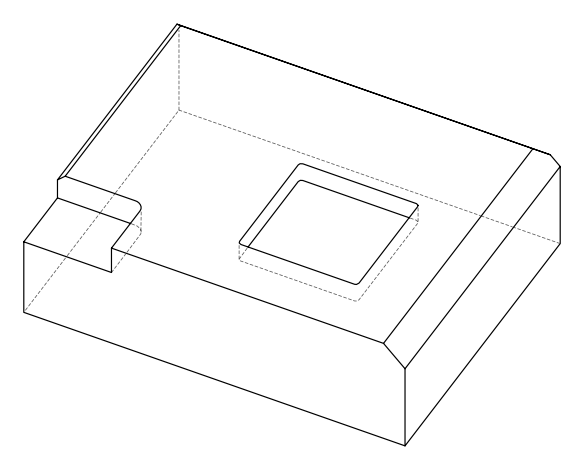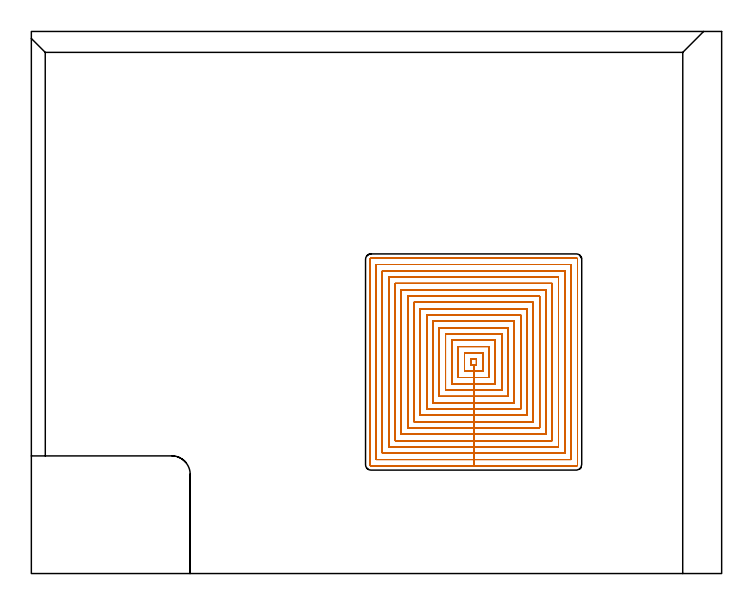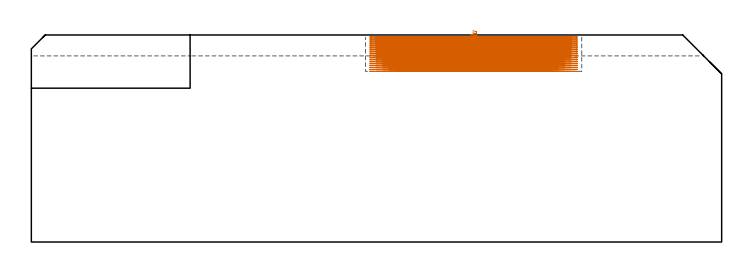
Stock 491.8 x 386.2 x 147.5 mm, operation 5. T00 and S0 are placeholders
(PLAN: 5 operations, 2 tool changes, 266.8 min)
(1 AREA_MILL | FG_CHAMFER_SURFACE | UGT0205_001 | 22.7 min | 53816 mm3)
(2 AREA_MILL_1 | FG_CHAMFER_SURFACE_1 | UGT0205_001 | 9.58 min | 14532 mm3)
(3 AREA_MILL_2 | FG_CHAMFER_SURFACE_2 | UGT0205_001 | 31.03 min | 146417 mm3)
(4 MILL_CORNER_NOTCH_RECTANGULAR | CORNER_NOTCH_RECTANGULAR | UGT0201_094 | Follow Part, ap 5, ae 75% | 13.55 min | 357563 mm3)
(5 MILL_RECTANGULAR_POCKET | POCKET_RECTANGULAR_STRAIGHT | NXT0201_008 | Follow Part, ap 1.5, ae 75% | 189.99 min | 614032 mm3)
(TOOL UGT0205_001 | Chamfer Mill 20 x 3 x 45 deg. | D20 FL50 Z2)
(TOOL UGT0201_094 | End mill 20 mm | D20 FL38 Z4)
(TOOL NXT0201_008 | ENDMILL 6mm [2P460-0600-NA 1630] | D6 FL26 Z6)
(OP 5 MILL_RECTANGULAR_POCKET)
G17 G21 G94 G90
T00 M6
G54
G17 G0 G90 X314.534 Y148.7 S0 M3
G43 Z157.5 H1
Z150.5
G94 G1 X317.1 Z149.812 F250.
Y152.7 Z148.741
X313.1 Z147.669
Y148.7 Z146.597
X315.1 Z146.061
X317.1 F500.
Y152.7
X313.1
Y148.7
X315.1
Y144.2
X321.6
Y157.2
X308.6
Y144.2
X315.1
Y139.7
X326.1
Y161.7
X304.1
Y139.7
X315.1
Y135.2
X330.6
Y166.2
X299.6
Y135.2
X315.1
Y130.7
X335.1
Y170.7
X295.1
Y130.7
X315.1
Y126.2
X339.6
Y175.2
X290.6
Y126.2
X315.1
Y121.7
X344.1
Y179.7
X286.1
Y121.7
X315.1
Y117.2
X348.6
Y184.2
X281.6
Y117.2
X315.1
Y112.7
X353.1
Y188.7
X277.1
Y112.7
X315.1
Y108.2
X357.6
Y193.2
X272.6
Y108.2
X315.1
Y103.7
X362.1
Y197.7
X268.1
Y103.7
X315.1
Y99.2
X366.6
Y202.2
X263.6
Y99.2
X315.1
Y94.7
X371.1
Y206.7
X259.1
Y94.7
X315.1
Y90.2
X375.6
Y211.2
X254.6
Y90.2
X315.1
Y85.7
X380.1
Y215.7
X250.1
Y85.7
X315.1
Y81.2
X384.6
Y220.2
X245.6
Y81.2
X315.1
Y76.7
X388.3
G3 X389.1 Y77.5 R0.8
G1 Y223.9
G3 X388.3 Y224.7 R0.8
G1 X241.9
G3 X241.1 Y223.9 R0.8
G1 Y77.5
G3 X241.9 Y76.7 R0.8
G1 X315.1
X316.1
G0 X314.534 Y148.7 Z149.061
G1 X317.1 Z148.373 F250.
Y152.7 Z147.302
X313.1 Z146.23
Y148.7 Z145.158
X315.1 Z144.622
X317.1 F500.
Y152.7
X313.1
Y148.7
X315.1
Y144.2
X321.6
Y157.2
X308.6
Y144.2
X315.1
Y139.7
X326.1
Y161.7
X304.1
Y139.7
X315.1
Y135.2
X330.6
Y166.2
X299.6
Y135.2
X315.1
Y130.7
X335.1
Y170.7
X295.1
Y130.7
X315.1
Y126.2
X339.6
Y175.2
X290.6
Y126.2
X315.1
Y121.7
X344.1
Y179.7
X286.1
Y121.7
X315.1
Y117.2
X348.6
Y184.2
X281.6
Y117.2
X315.1
Y112.7
X353.1
Y188.7
X277.1
Y112.7
X315.1
Y108.2
X357.6
Y193.2
X272.6
Y108.2
X315.1
Y103.7
X362.1
Y197.7
X268.1
Y103.7
X315.1
Y99.2
X366.6
Y202.2
X263.6
Y99.2
X315.1
Y94.7
X371.1
Y206.7
X259.1
Y94.7
X315.1
Y90.2
X375.6
Y211.2
X254.6
Y90.2
X315.1
Y85.7
X380.1
Y215.7
X250.1
Y85.7
X315.1
Y81.2
X384.6
Y220.2
X245.6
Y81.2
X315.1
Y76.7
X388.3
G3 X389.1 Y77.5 R0.8
G1 Y223.9
G3 X388.3 Y224.7 R0.8
G1 X241.9
G3 X241.1 Y223.9 R0.8
G1 Y77.5
G3 X241.9 Y76.7 R0.8
G1 X315.1
X316.1
G0 X314.534 Y148.7 Z147.622
G1 X317.1 Z146.935 F250.
Y152.7 Z145.863
X313.1 Z144.791
Y148.7 Z143.719
X315.1 Z143.183
X317.1 F500.
Y152.7
X313.1
Y148.7
X315.1
Y144.2
X321.6
Y157.2
X308.6
Y144.2
X315.1
Y139.7
X326.1
Y161.7
X304.1
Y139.7
X315.1
Y135.2
X330.6
Y166.2
X299.6
Y135.2
X315.1
Y130.7
X335.1
Y170.7
X295.1
Y130.7
X315.1
Y126.2
X339.6
Y175.2
X290.6
Y126.2
X315.1
Y121.7
X344.1
Y179.7
X286.1
Y121.7
X315.1
Y117.2
X348.6
Y184.2
X281.6
Y117.2
X315.1
Y112.7
X353.1
Y188.7
X277.1
Y112.7
X315.1
Y108.2
X357.6
Y193.2
X272.6
Y108.2
X315.1
Y103.7
X362.1
Y197.7
X268.1
Y103.7
X315.1
Y99.2
X366.6
Y202.2
X263.6
Y99.2
X315.1
Y94.7
X371.1
Y206.7
X259.1
Y94.7
X315.1
Y90.2
X375.6
Y211.2
X254.6
Y90.2
X315.1
Y85.7
X380.1
Y215.7
X250.1
Y85.7
X315.1
Y81.2
X384.6
Y220.2
X245.6
Y81.2
X315.1
Y76.7
X388.3
G3 X389.1 Y77.5 R0.8
G1 Y223.9
G3 X388.3 Y224.7 R0.8
G1 X241.9
G3 X241.1 Y223.9 R0.8
G1 Y77.5
G3 X241.9 Y76.7 R0.8
G1 X315.1
X316.1
G0 X314.534 Y148.7 Z146.183
G1 X317.1 Z145.496 F250.
Y152.7 Z144.424
X313.1 Z143.352
Y148.7 Z142.28
X315.1 Z141.744
X317.1 F500.
Y152.7
X313.1
Y148.7
X315.1
Y144.2
X321.6
Y157.2
X308.6
Y144.2
X315.1
Y139.7
X326.1
Y161.7
X304.1
Y139.7
X315.1
Y135.2
X330.6
Y166.2
X299.6
Y135.2
X315.1
Y130.7
X335.1
Y170.7
X295.1
Y130.7
X315.1
Y126.2
X339.6
Y175.2
X290.6
Y126.2
X315.1
Y121.7
X344.1
Y179.7
X286.1
Y121.7
X315.1
Y117.2
X348.6
Y184.2
X281.6
Y117.2
X315.1
Y112.7
X353.1
Y188.7
X277.1
Y112.7
X315.1
Y108.2
X357.6
Y193.2
X272.6
Y108.2
X315.1
Y103.7
X362.1
Y197.7
X268.1
Y103.7
X315.1
Y99.2
X366.6
Y202.2
X263.6
Y99.2
X315.1
Y94.7
X371.1
Y206.7
X259.1
Y94.7
X315.1
Y90.2
X375.6
Y211.2
X254.6
Y90.2
X315.1
Y85.7
X380.1
Y215.7
X250.1
Y85.7
X315.1
Y81.2
X384.6
Y220.2
X245.6
Y81.2
X315.1
Y76.7
X388.3
G3 X389.1 Y77.5 R0.8
G1 Y223.9
G3 X388.3 Y224.7 R0.8
G1 X241.9
G3 X241.1 Y223.9 R0.8
G1 Y77.5
G3 X241.9 Y76.7 R0.8
G1 X315.1
X316.1
G0 X314.534 Y148.7 Z144.744
G1 X317.1 Z144.057 F250.
Y152.7 Z142.985
X313.1 Z141.913
Y148.7 Z140.841
X315.1 Z140.305
X317.1 F500.
Y152.7
X313.1
Y148.7
X315.1
Y144.2
X321.6
Y157.2
X308.6
Y144.2
X315.1
Y139.7
X326.1
Y161.7
X304.1
Y139.7
X315.1
Y135.2
X330.6
Y166.2
X299.6
Y135.2
X315.1
Y130.7
X335.1
Y170.7
X295.1
Y130.7
X315.1
Y126.2
X339.6
Y175.2
X290.6
Y126.2
X315.1
Y121.7
X344.1
Y179.7
X286.1
Y121.7
X315.1
Y117.2
X348.6
Y184.2
X281.6
Y117.2
X315.1
Y112.7
X353.1
Y188.7
X277.1
Y112.7
X315.1
Y108.2
X357.6
Y193.2
X272.6
Y108.2
X315.1
Y103.7
X362.1
Y197.7
X268.1
Y103.7
X315.1
Y99.2
X366.6
Y202.2
X263.6
Y99.2
X315.1
Y94.7
X371.1
Y206.7
X259.1
Y94.7
X315.1
Y90.2
X375.6
Y211.2
X254.6
Y90.2
X315.1
Y85.7
X380.1
Y215.7
X250.1
Y85.7
X315.1
Y81.2
X384.6
Y220.2
X245.6
Y81.2
X315.1
Y76.7
X388.3
G3 X389.1 Y77.5 R0.8
G1 Y223.9
G3 X388.3 Y224.7 R0.8
G1 X241.9
G3 X241.1 Y223.9 R0.8
G1 Y77.5
G3 X241.9 Y76.7 R0.8
G1 X315.1
X316.1
G0 X314.534 Y148.7 Z143.305
G1 X317.1 Z142.618 F250.
Y152.7 Z141.546
X313.1 Z140.474
Y148.7 Z139.402
X315.1 Z138.867
X317.1 F500.
Y152.7
X313.1
Y148.7
X315.1
Y144.2
X321.6
Y157.2
X308.6
Y144.2
X315.1
Y139.7
X326.1
Y161.7
X304.1
Y139.7
X315.1
Y135.2
X330.6
Y166.2
X299.6
Y135.2
X315.1
Y130.7
X335.1
Y170.7
X295.1
Y130.7
X315.1
Y126.2
X339.6
Y175.2
X290.6
Y126.2
X315.1
Y121.7
X344.1
Y179.7
X286.1
Y121.7
X315.1
Y117.2
X348.6
Y184.2
X281.6
Y117.2
X315.1
Y112.7
X353.1
Y188.7
X277.1
Y112.7
X315.1
Y108.2
X357.6
Y193.2
X272.6
Y108.2
X315.1
Y103.7
X362.1
Y197.7
X268.1
Y103.7
X315.1
Y99.2
X366.6
Y202.2
X263.6
Y99.2
X315.1
Y94.7
X371.1
Y206.7
X259.1
Y94.7
X315.1
Y90.2
X375.6
Y211.2
X254.6
Y90.2
X315.1
Y85.7
X380.1
Y215.7
X250.1
Y85.7
X315.1
Y81.2
X384.6
Y220.2
X245.6
Y81.2
X315.1
Y76.7
X388.3
G3 X389.1 Y77.5 R0.8
G1 Y223.9
G3 X388.3 Y224.7 R0.8
G1 X241.9
G3 X241.1 Y223.9 R0.8
G1 Y77.5
G3 X241.9 Y76.7 R0.8
G1 X315.1
X316.1
G0 X314.534 Y148.7 Z141.867
G1 X317.1 Z141.179 F250.
Y152.7 Z140.107
X313.1 Z139.035
Y148.7 Z137.964
X315.1 Z137.428
X317.1 F500.
Y152.7
X313.1
Y148.7
X315.1
Y144.2
X321.6
Y157.2
X308.6
Y144.2
X315.1
Y139.7
X326.1
Y161.7
X304.1
Y139.7
X315.1
Y135.2
X330.6
Y166.2
X299.6
Y135.2
X315.1
Y130.7
X335.1
Y170.7
X295.1
Y130.7
X315.1
Y126.2
X339.6
Y175.2
X290.6
Y126.2
X315.1
Y121.7
X344.1
Y179.7
X286.1
Y121.7
X315.1
Y117.2
X348.6
Y184.2
X281.6
Y117.2
X315.1
Y112.7
X353.1
Y188.7
X277.1
Y112.7
X315.1
Y108.2
X357.6
Y193.2
X272.6
Y108.2
X315.1
Y103.7
X362.1
Y197.7
X268.1
Y103.7
X315.1
Y99.2
X366.6
Y202.2
X263.6
Y99.2
X315.1
Y94.7
X371.1
Y206.7
X259.1
Y94.7
X315.1
Y90.2
X375.6
Y211.2
X254.6
Y90.2
X315.1
Y85.7
X380.1
Y215.7
X250.1
Y85.7
X315.1
Y81.2
X384.6
Y220.2
X245.6
Y81.2
X315.1
Y76.7
X388.3
G3 X389.1 Y77.5 R0.8
G1 Y223.9
G3 X388.3 Y224.7 R0.8
G1 X241.9
G3 X241.1 Y223.9 R0.8
G1 Y77.5
G3 X241.9 Y76.7 R0.8
G1 X315.1
X316.1
G0 X314.534 Y148.7 Z140.428
G1 X317.1 Z139.74 F250.
Y152.7 Z138.668
X313.1 Z137.597
Y148.7 Z136.525
X315.1 Z135.989
X317.1 F500.
Y152.7
X313.1
Y148.7
X315.1
Y144.2
X321.6
Y157.2
X308.6
Y144.2
X315.1
Y139.7
X326.1
Y161.7
X304.1
Y139.7
X315.1
Y135.2
X330.6
Y166.2
X299.6
Y135.2
X315.1
Y130.7
X335.1
Y170.7
X295.1
Y130.7
X315.1
Y126.2
X339.6
Y175.2
X290.6
Y126.2
X315.1
Y121.7
X344.1
Y179.7
X286.1
Y121.7
X315.1
Y117.2
X348.6
Y184.2
X281.6
Y117.2
X315.1
Y112.7
X353.1
Y188.7
X277.1
Y112.7
X315.1
Y108.2
X357.6
Y193.2
X272.6
Y108.2
X315.1
Y103.7
X362.1
Y197.7
X268.1
Y103.7
X315.1
Y99.2
X366.6
Y202.2
X263.6
Y99.2
X315.1
Y94.7
X371.1
Y206.7
X259.1
Y94.7
X315.1
Y90.2
X375.6
Y211.2
X254.6
Y90.2
X315.1
Y85.7
X380.1
Y215.7
X250.1
Y85.7
X315.1
Y81.2
X384.6
Y220.2
X245.6
Y81.2
X315.1
Y76.7
X388.3
G3 X389.1 Y77.5 R0.8
G1 Y223.9
G3 X388.3 Y224.7 R0.8
G1 X241.9
G3 X241.1 Y223.9 R0.8
G1 Y77.5
G3 X241.9 Y76.7 R0.8
G1 X315.1
X316.1
G0 X314.534 Y148.7 Z138.989
G1 X317.1 Z138.301 F250.
Y152.7 Z137.229
X313.1 Z136.158
Y148.7 Z135.086
X315.1 Z134.55
X317.1 F500.
Y152.7
X313.1
Y148.7
X315.1
Y144.2
X321.6
Y157.2
X308.6
Y144.2
X315.1
Y139.7
X326.1
Y161.7
X304.1
Y139.7
X315.1
Y135.2
X330.6
Y166.2
X299.6
Y135.2
X315.1
Y130.7
X335.1
Y170.7
X295.1
Y130.7
X315.1
Y126.2
X339.6
Y175.2
X290.6
Y126.2
X315.1
Y121.7
X344.1
Y179.7
X286.1
Y121.7
X315.1
Y117.2
X348.6
Y184.2
X281.6
Y117.2
X315.1
Y112.7
X353.1
Y188.7
X277.1
Y112.7
X315.1
Y108.2
X357.6
Y193.2
X272.6
Y108.2
X315.1
Y103.7
X362.1
Y197.7
X268.1
Y103.7
X315.1
Y99.2
X366.6
Y202.2
X263.6
Y99.2
X315.1
Y94.7
X371.1
Y206.7
X259.1
Y94.7
X315.1
Y90.2
X375.6
Y211.2
X254.6
Y90.2
X315.1
Y85.7
X380.1
Y215.7
X250.1
Y85.7
X315.1
Y81.2
X384.6
Y220.2
X245.6
Y81.2
X315.1
Y76.7
X388.3
G3 X389.1 Y77.5 R0.8
G1 Y223.9
G3 X388.3 Y224.7 R0.8
G1 X241.9
G3 X241.1 Y223.9 R0.8
G1 Y77.5
G3 X241.9 Y76.7 R0.8
G1 X315.1
X316.1
G0 X314.534 Y148.7 Z137.55
G1 X317.1 Z136.862 F250.
Y152.7 Z135.791
X313.1 Z134.719
Y148.7 Z133.647
X315.1 Z133.111
X317.1 F500.
Y152.7
X313.1
Y148.7
X315.1
Y144.2
X321.6
Y157.2
X308.6
Y144.2
X315.1
Y139.7
X326.1
Y161.7
X304.1
Y139.7
X315.1
Y135.2
X330.6
Y166.2
X299.6
Y135.2
X315.1
Y130.7
X335.1
Y170.7
X295.1
Y130.7
X315.1
Y126.2
X339.6
Y175.2
X290.6
Y126.2
X315.1
Y121.7
X344.1
Y179.7
X286.1
Y121.7
X315.1
Y117.2
X348.6
Y184.2
X281.6
Y117.2
X315.1
Y112.7
X353.1
Y188.7
X277.1
Y112.7
X315.1
Y108.2
X357.6
Y193.2
X272.6
Y108.2
X315.1
Y103.7
X362.1
Y197.7
X268.1
Y103.7
X315.1
Y99.2
X366.6
Y202.2
X263.6
Y99.2
X315.1
Y94.7
X371.1
Y206.7
X259.1
Y94.7
X315.1
Y90.2
X375.6
Y211.2
X254.6
Y90.2
X315.1
Y85.7
X380.1
Y215.7
X250.1
Y85.7
X315.1
Y81.2
X384.6
Y220.2
X245.6
Y81.2
X315.1
Y76.7
X388.3
G3 X389.1 Y77.5 R0.8
G1 Y223.9
G3 X388.3 Y224.7 R0.8
G1 X241.9
G3 X241.1 Y223.9 R0.8
G1 Y77.5
G3 X241.9 Y76.7 R0.8
G1 X315.1
X316.1
G0 X314.534 Y148.7 Z136.111
G1 X317.1 Z135.423 F250.
Y152.7 Z134.352
X313.1 Z133.28
Y148.7 Z132.208
X315.1 Z131.672
X317.1 F500.
Y152.7
X313.1
Y148.7
X315.1
Y144.2
X321.6
Y157.2
X308.6
Y144.2
X315.1
Y139.7
X326.1
Y161.7
X304.1
Y139.7
X315.1
Y135.2
X330.6
Y166.2
X299.6
Y135.2
X315.1
Y130.7
X335.1
Y170.7
X295.1
Y130.7
X315.1
Y126.2
X339.6
Y175.2
X290.6
Y126.2
X315.1
Y121.7
X344.1
Y179.7
X286.1
Y121.7
X315.1
Y117.2
X348.6
Y184.2
X281.6
Y117.2
X315.1
Y112.7
X353.1
Y188.7
X277.1
Y112.7
X315.1
Y108.2
X357.6
Y193.2
X272.6
Y108.2
X315.1
Y103.7
X362.1
Y197.7
X268.1
Y103.7
X315.1
Y99.2
X366.6
Y202.2
X263.6
Y99.2
X315.1
Y94.7
X371.1
Y206.7
X259.1
Y94.7
X315.1
Y90.2
X375.6
Y211.2
X254.6
Y90.2
X315.1
Y85.7
X380.1
Y215.7
X250.1
Y85.7
X315.1
Y81.2
X384.6
Y220.2
X245.6
Y81.2
X315.1
Y76.7
X388.3
G3 X389.1 Y77.5 R0.8
G1 Y223.9
G3 X388.3 Y224.7 R0.8
G1 X241.9
G3 X241.1 Y223.9 R0.8
G1 Y77.5
G3 X241.9 Y76.7 R0.8
G1 X315.1
X316.1
G0 X314.534 Y148.7 Z134.672
G1 X317.1 Z133.985 F250.
Y152.7 Z132.913
X313.1 Z131.841
Y148.7 Z130.769
X315.1 Z130.233
X317.1 F500.
Y152.7
X313.1
Y148.7
X315.1
Y144.2
X321.6
Y157.2
X308.6
Y144.2
X315.1
Y139.7
X326.1
Y161.7
X304.1
Y139.7
X315.1
Y135.2
X330.6
Y166.2
X299.6
Y135.2
X315.1
Y130.7
X335.1
Y170.7
X295.1
Y130.7
X315.1
Y126.2
X339.6
Y175.2
X290.6
Y126.2
X315.1
Y121.7
X344.1
Y179.7
X286.1
Y121.7
X315.1
Y117.2
X348.6
Y184.2
X281.6
Y117.2
X315.1
Y112.7
X353.1
Y188.7
X277.1
Y112.7
X315.1
Y108.2
X357.6
Y193.2
X272.6
Y108.2
X315.1
Y103.7
X362.1
Y197.7
X268.1
Y103.7
X315.1
Y99.2
X366.6
Y202.2
X263.6
Y99.2
X315.1
Y94.7
X371.1
Y206.7
X259.1
Y94.7
X315.1
Y90.2
X375.6
Y211.2
X254.6
Y90.2
X315.1
Y85.7
X380.1
Y215.7
X250.1
Y85.7
X315.1
Y81.2
X384.6
Y220.2
X245.6
Y81.2
X315.1
Y76.7
X388.3
G3 X389.1 Y77.5 R0.8
G1 Y223.9
G3 X388.3 Y224.7 R0.8
G1 X241.9
G3 X241.1 Y223.9 R0.8
G1 Y77.5
G3 X241.9 Y76.7 R0.8
G1 X315.1
X316.1
G0 X314.534 Y148.7 Z133.233
G1 X317.1 Z132.546 F250.
Y152.7 Z131.474
X313.1 Z130.402
Y148.7 Z129.33
X315.1 Z128.794
X317.1 F500.
Y152.7
X313.1
Y148.7
X315.1
Y144.2
X321.6
Y157.2
X308.6
Y144.2
X315.1
Y139.7
X326.1
Y161.7
X304.1
Y139.7
X315.1
Y135.2
X330.6
Y166.2
X299.6
Y135.2
X315.1
Y130.7
X335.1
Y170.7
X295.1
Y130.7
X315.1
Y126.2
X339.6
Y175.2
X290.6
Y126.2
X315.1
Y121.7
X344.1
Y179.7
X286.1
Y121.7
X315.1
Y117.2
X348.6
Y184.2
X281.6
Y117.2
X315.1
Y112.7
X353.1
Y188.7
X277.1
Y112.7
X315.1
Y108.2
X357.6
Y193.2
X272.6
Y108.2
X315.1
Y103.7
X362.1
Y197.7
X268.1
Y103.7
X315.1
Y99.2
X366.6
Y202.2
X263.6
Y99.2
X315.1
Y94.7
X371.1
Y206.7
X259.1
Y94.7
X315.1
Y90.2
X375.6
Y211.2
X254.6
Y90.2
X315.1
Y85.7
X380.1
Y215.7
X250.1
Y85.7
X315.1
Y81.2
X384.6
Y220.2
X245.6
Y81.2
X315.1
Y76.7
X388.3
G3 X389.1 Y77.5 R0.8
G1 Y223.9
G3 X388.3 Y224.7 R0.8
G1 X241.9
G3 X241.1 Y223.9 R0.8
G1 Y77.5
G3 X241.9 Y76.7 R0.8
G1 X315.1
X316.1
G0 X314.534 Y148.7 Z131.794
G1 X317.1 Z131.107 F250.
Y152.7 Z130.035
X313.1 Z128.963
Y148.7 Z127.891
X315.1 Z127.356
X317.1 F500.
Y152.7
X313.1
Y148.7
X315.1
Y144.2
X321.6
Y157.2
X308.6
Y144.2
X315.1
Y139.7
X326.1
Y161.7
X304.1
Y139.7
X315.1
Y135.2
X330.6
Y166.2
X299.6
Y135.2
X315.1
Y130.7
X335.1
Y170.7
X295.1
Y130.7
X315.1
Y126.2
X339.6
Y175.2
X290.6
Y126.2
X315.1
Y121.7
X344.1
Y179.7
X286.1
Y121.7
X315.1
Y117.2
X348.6
Y184.2
X281.6
Y117.2
X315.1
Y112.7
X353.1
Y188.7
X277.1
Y112.7
X315.1
Y108.2
X357.6
Y193.2
X272.6
Y108.2
X315.1
Y103.7
X362.1
Y197.7
X268.1
Y103.7
X315.1
Y99.2
X366.6
Y202.2
X263.6
Y99.2
X315.1
Y94.7
X371.1
Y206.7
X259.1
Y94.7
X315.1
Y90.2
X375.6
Y211.2
X254.6
Y90.2
X315.1
Y85.7
X380.1
Y215.7
X250.1
Y85.7
X315.1
Y81.2
X384.6
Y220.2
X245.6
Y81.2
X315.1
Y76.7
X388.3
G3 X389.1 Y77.5 R0.8
G1 Y223.9
G3 X388.3 Y224.7 R0.8
G1 X241.9
G3 X241.1 Y223.9 R0.8
G1 Y77.5
G3 X241.9 Y76.7 R0.8
G1 X315.1
X316.1
G0 X314.534 Y148.7 Z130.356
G1 X317.1 Z129.668 F250.
Y152.7 Z128.596
X313.1 Z127.524
Y148.7 Z126.453
X315.1 Z125.917
X317.1 F500.
Y152.7
X313.1
Y148.7
X315.1
Y144.2
X321.6
Y157.2
X308.6
Y144.2
X315.1
Y139.7
X326.1
Y161.7
X304.1
Y139.7
X315.1
Y135.2
X330.6
Y166.2
X299.6
Y135.2
X315.1
Y130.7
X335.1
Y170.7
X295.1
Y130.7
X315.1
Y126.2
X339.6
Y175.2
X290.6
Y126.2
X315.1
Y121.7
X344.1
Y179.7
X286.1
Y121.7
X315.1
Y117.2
X348.6
Y184.2
X281.6
Y117.2
X315.1
Y112.7
X353.1
Y188.7
X277.1
Y112.7
X315.1
Y108.2
X357.6
Y193.2
X272.6
Y108.2
X315.1
Y103.7
X362.1
Y197.7
X268.1
Y103.7
X315.1
Y99.2
X366.6
Y202.2
X263.6
Y99.2
X315.1
Y94.7
X371.1
Y206.7
X259.1
Y94.7
X315.1
Y90.2
X375.6
Y211.2
X254.6
Y90.2
X315.1
Y85.7
X380.1
Y215.7
X250.1
Y85.7
X315.1
Y81.2
X384.6
Y220.2
X245.6
Y81.2
X315.1
Y76.7
X388.3
G3 X389.1 Y77.5 R0.8
G1 Y223.9
G3 X388.3 Y224.7 R0.8
G1 X241.9
G3 X241.1 Y223.9 R0.8
G1 Y77.5
G3 X241.9 Y76.7 R0.8
G1 X315.1
X316.1
G0 X314.534 Y148.7 Z128.917
G1 X317.1 Z128.229 F250.
Y152.7 Z127.157
X313.1 Z126.085
Y148.7 Z125.014
X315.1 Z124.478
X317.1 F500.
Y152.7
X313.1
Y148.7
X315.1
Y144.2
X321.6
Y157.2
X308.6
Y144.2
X315.1
Y139.7
X326.1
Y161.7
X304.1
Y139.7
X315.1
Y135.2
X330.6
Y166.2
X299.6
Y135.2
X315.1
Y130.7
X335.1
Y170.7
X295.1
Y130.7
X315.1
Y126.2
X339.6
Y175.2
X290.6
Y126.2
X315.1
Y121.7
X344.1
Y179.7
X286.1
Y121.7
X315.1
Y117.2
X348.6
Y184.2
X281.6
Y117.2
X315.1
Y112.7
X353.1
Y188.7
X277.1
Y112.7
X315.1
Y108.2
X357.6
Y193.2
X272.6
Y108.2
X315.1
Y103.7
X362.1
Y197.7
X268.1
Y103.7
X315.1
Y99.2
X366.6
Y202.2
X263.6
Y99.2
X315.1
Y94.7
X371.1
Y206.7
X259.1
Y94.7
X315.1
Y90.2
X375.6
Y211.2
X254.6
Y90.2
X315.1
Y85.7
X380.1
Y215.7
X250.1
Y85.7
X315.1
Y81.2
X384.6
Y220.2
X245.6
Y81.2
X315.1
Y76.7
X388.3
G3 X389.1 Y77.5 R0.8
G1 Y223.9
G3 X388.3 Y224.7 R0.8
G1 X241.9
G3 X241.1 Y223.9 R0.8
G1 Y77.5
G3 X241.9 Y76.7 R0.8
G1 X315.1
X316.1
G0 X314.534 Y148.7 Z127.478
G1 X317.1 Z126.79 F250.
Y152.7 Z125.718
X313.1 Z124.647
Y148.7 Z123.575
X315.1 Z123.039
X317.1 F500.
Y152.7
X313.1
Y148.7
X315.1
Y144.2
X321.6
Y157.2
X308.6
Y144.2
X315.1
Y139.7
X326.1
Y161.7
X304.1
Y139.7
X315.1
Y135.2
X330.6
Y166.2
X299.6
Y135.2
X315.1
Y130.7
X335.1
Y170.7
X295.1
Y130.7
X315.1
Y126.2
X339.6
Y175.2
X290.6
Y126.2
X315.1
Y121.7
X344.1
Y179.7
X286.1
Y121.7
X315.1
Y117.2
X348.6
Y184.2
X281.6
Y117.2
X315.1
Y112.7
X353.1
Y188.7
X277.1
Y112.7
X315.1
Y108.2
X357.6
Y193.2
X272.6
Y108.2
X315.1
Y103.7
X362.1
Y197.7
X268.1
Y103.7
X315.1
Y99.2
X366.6
Y202.2
X263.6
Y99.2
X315.1
Y94.7
X371.1
Y206.7
X259.1
Y94.7
X315.1
Y90.2
X375.6
Y211.2
X254.6
Y90.2
X315.1
Y85.7
X380.1
Y215.7
X250.1
Y85.7
X315.1
Y81.2
X384.6
Y220.2
X245.6
Y81.2
X315.1
Y76.7
X388.3
G3 X389.1 Y77.5 R0.8
G1 Y223.9
G3 X388.3 Y224.7 R0.8
G1 X241.9
G3 X241.1 Y223.9 R0.8
G1 Y77.5
G3 X241.9 Y76.7 R0.8
G1 X315.1
X316.1
G0 X314.534 Y148.7 Z126.039
G1 X317.1 Z125.351 F250.
Y152.7 Z124.279
X313.1 Z123.208
Y148.7 Z122.136
X315.1 Z121.6
X317.1 F500.
Y152.7
X313.1
Y148.7
X315.1
Y144.2
X321.6
Y157.2
X308.6
Y144.2
X315.1
Y139.7
X326.1
Y161.7
X304.1
Y139.7
X315.1
Y135.2
X330.6
Y166.2
X299.6
Y135.2
X315.1
Y130.7
X335.1
Y170.7
X295.1
Y130.7
X315.1
Y126.2
X339.6
Y175.2
X290.6
Y126.2
X315.1
Y121.7
X344.1
Y179.7
X286.1
Y121.7
X315.1
Y117.2
X348.6
Y184.2
X281.6
Y117.2
X315.1
Y112.7
X353.1
Y188.7
X277.1
Y112.7
X315.1
Y108.2
X357.6
Y193.2
X272.6
Y108.2
X315.1
Y103.7
X362.1
Y197.7
X268.1
Y103.7
X315.1
Y99.2
X366.6
Y202.2
X263.6
Y99.2
X315.1
Y94.7
X371.1
Y206.7
X259.1
Y94.7
X315.1
Y90.2
X375.6
Y211.2
X254.6
Y90.2
X315.1
Y85.7
X380.1
Y215.7
X250.1
Y85.7
X315.1
Y81.2
X384.6
Y220.2
X245.6
Y81.2
X315.1
Y76.7
X388.3
G3 X389.1 Y77.5 R0.8
G1 Y223.9
G3 X388.3 Y224.7 R0.8
G1 X241.9
G3 X241.1 Y223.9 R0.8
G1 Y77.5
G3 X241.9 Y76.7 R0.8
G1 X315.1
X316.1
G0 Z157.5
M5
M2
